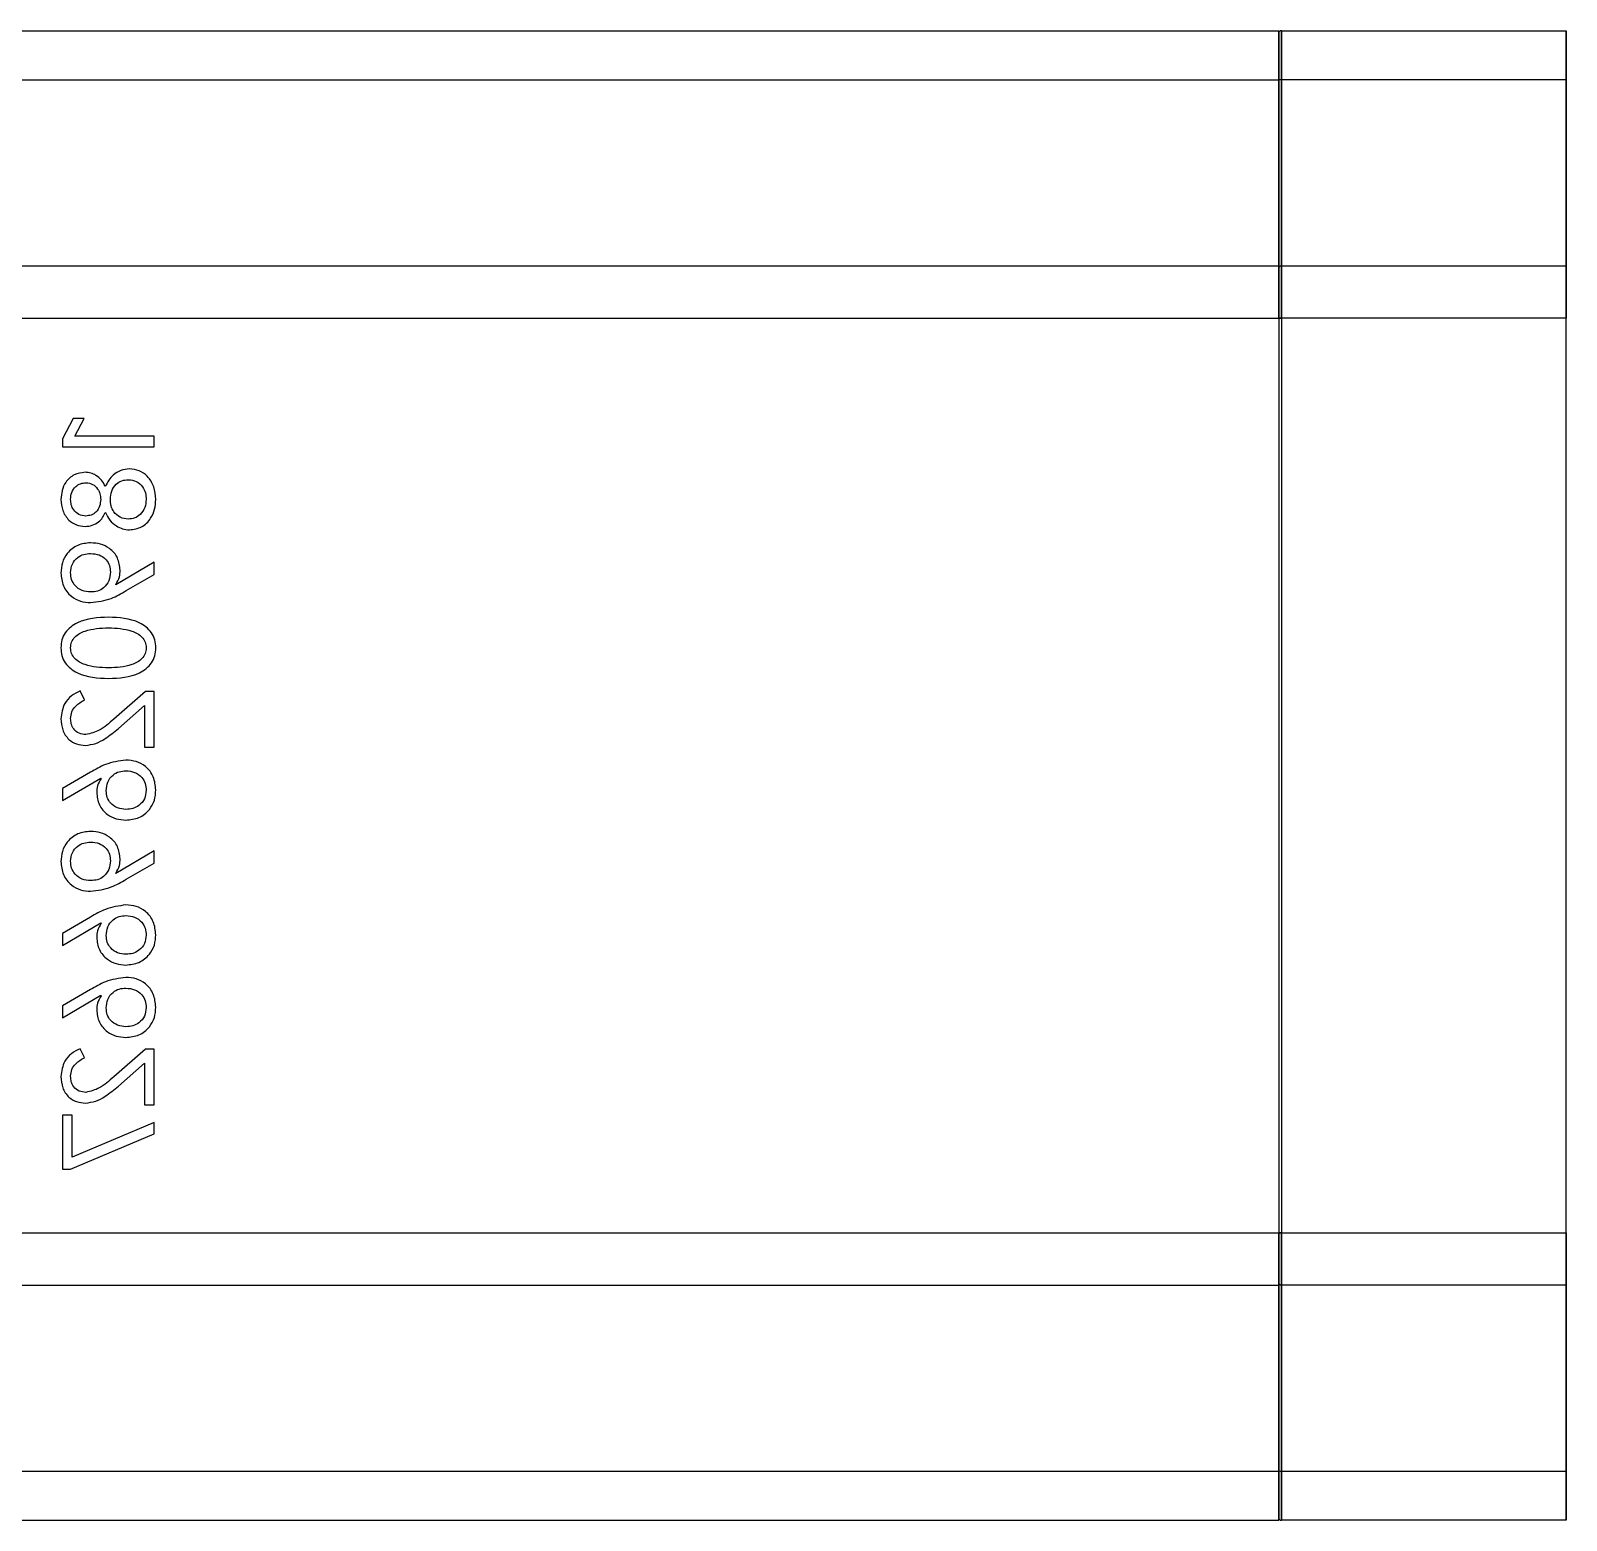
# Model space of a CAD drawing. Header units: millimetres. Extents: x 15 to 836, y 5 to 831.
# Drawn here: x 779.27 to 791.01, y 245.31 to 256.71 of the extents above; entities that cross this region are included whole.
import ezdxf

# ---------------------------------------------------------------- set-up
doc = ezdxf.new("R2010")
doc.units = ezdxf.units.MM

msp = doc.modelspace()

# ---------------------------------------------------------------- linework, layer by layer
at = {"color": 7, "linetype": 'Continuous', "lineweight": 25}
for p, q in [((769.414, 256.707), (788.814, 256.707)), ((788.814, 256.707), (788.814, 256.331)), ((788.814, 256.331), (788.814, 256.707)), ((788.834, 256.707), (788.834, 256.331)), ((788.834, 256.707), (791.014, 256.707)), ((788.834, 256.331), (788.834, 256.707)), ((791.014, 256.707), (791.014, 256.331)), ((791.014, 256.331), (791.014, 256.707)), ((788.814, 256.33), (788.814, 256.687)), ((788.814, 256.687), (788.814, 256.33)), ((769.414, 256.331), (788.814, 256.331)), ((791.014, 256.331), (788.834, 256.331)), ((769.414, 254.907), (788.814, 254.907)), ((788.814, 254.907), (788.814, 254.507)), ((788.814, 254.507), (788.814, 254.907)), ((788.814, 254.507), (788.814, 254.887)), ((788.814, 254.887), (788.814, 254.507)), ((788.834, 254.907), (788.834, 254.507)), ((788.834, 254.907), (791.014, 254.907)), ((788.834, 254.507), (788.834, 254.907)), ((791.014, 254.907), (791.014, 254.507)), ((791.014, 254.507), (791.014, 254.907)), ((769.414, 254.507), (788.814, 254.507)), ((788.814, 254.507), (788.814, 247.507)), ((788.834, 254.507), (788.814, 254.507)), ((788.814, 254.507), (788.834, 254.507)), ((788.834, 254.507), (788.834, 247.507)), ((791.014, 254.507), (788.834, 254.507)), ((791.014, 247.507), (791.014, 254.507)), ((779.591, 253.74), (779.51, 253.583)), ((779.675, 253.74), (779.591, 253.74)), ((779.603, 253.603), (779.675, 253.74)), ((779.51, 253.583), (779.51, 253.523)), ((780.21, 253.603), (779.603, 253.603)), ((780.21, 253.523), (780.21, 253.603)), ((779.51, 253.523), (780.21, 253.523)), ((779.837, 253.221), (779.834, 253.221)), ((779.834, 253.02), (779.837, 253.02)), ((780.21, 252.639), (779.918, 252.466)), ((780.21, 252.546), (780.21, 252.639)), ((779.995, 252.422), (780.21, 252.546)), ((779.918, 252.466), (779.916, 252.469)), ((779.678, 251.586), (779.644, 251.654)), ((780.144, 251.649), (779.901, 251.439)), ((779.936, 251.367), (780.136, 251.543)), ((780.136, 251.543), (780.136, 251.224)), ((780.21, 251.649), (780.144, 251.649)), ((780.21, 251.224), (780.21, 251.649)), ((780.136, 251.224), (780.21, 251.224)), ((779.724, 251.032), (779.51, 250.908)), ((779.51, 250.815), (779.801, 250.988)), ((779.801, 250.988), (779.804, 250.985)), ((779.51, 250.908), (779.51, 250.815)), ((780.21, 250.43), (779.918, 250.257)), ((780.21, 250.337), (780.21, 250.43)), ((779.918, 250.257), (779.916, 250.26)), ((779.995, 250.213), (780.21, 250.337)), ((779.724, 249.924), (779.51, 249.799)), ((779.51, 249.706), (779.801, 249.88)), ((779.51, 249.799), (779.51, 249.706)), ((779.801, 249.88), (779.804, 249.877)), ((779.724, 249.369), (779.51, 249.245)), ((779.51, 249.152), (779.801, 249.325)), ((779.801, 249.325), (779.804, 249.322)), ((779.51, 249.245), (779.51, 249.152)), ((779.678, 248.848), (779.644, 248.916)), ((780.144, 248.912), (779.901, 248.702)), ((780.21, 248.912), (780.144, 248.912)), ((780.21, 248.486), (780.21, 248.912)), ((779.936, 248.63), (780.136, 248.805)), ((780.136, 248.805), (780.136, 248.486)), ((780.136, 248.486), (780.21, 248.486)), ((779.51, 248.409), (779.51, 247.995)), ((779.584, 248.409), (779.51, 248.409)), ((779.584, 248.087), (779.584, 248.409)), ((779.569, 247.995), (780.21, 248.264)), ((780.21, 248.351), (779.584, 248.087)), ((780.21, 248.264), (780.21, 248.351)), ((779.51, 247.995), (779.569, 247.995)), ((769.414, 247.507), (788.814, 247.507)), ((788.814, 247.128), (788.814, 247.507)), ((788.814, 247.507), (788.814, 247.108)), ((788.834, 247.507), (788.814, 247.507)), ((788.814, 247.507), (788.814, 247.128)), ((788.814, 247.108), (788.814, 247.507)), ((788.814, 247.507), (788.834, 247.507)), ((788.834, 247.507), (788.834, 247.108)), ((788.834, 247.507), (791.014, 247.507)), ((788.834, 247.108), (788.834, 247.507)), ((791.014, 247.507), (791.014, 247.108)), ((791.014, 247.108), (791.014, 247.507)), ((769.414, 247.108), (788.814, 247.108)), ((791.014, 247.108), (788.834, 247.108)), ((769.414, 245.683), (788.814, 245.683)), ((788.814, 245.327), (788.814, 245.684)), ((788.814, 245.684), (788.814, 245.327)), ((788.814, 245.683), (788.814, 245.307)), ((788.814, 245.307), (788.814, 245.683)), ((788.834, 245.683), (788.834, 245.307)), ((788.834, 245.683), (791.014, 245.683)), ((788.834, 245.307), (788.834, 245.683)), ((791.014, 245.683), (791.014, 245.307)), ((791.014, 245.307), (791.014, 245.683)), ((769.414, 245.307), (788.814, 245.307)), ((791.014, 245.307), (788.834, 245.307))]:
    msp.add_line(p, q, dxfattribs=at)
for centre, radius, start, end in [((788.834, 256.687), 0.02, 90, 180), ((788.834, 256.687), 0.02, 90, 180), ((788.829, 256.247), 0.0844, 86.6168, 100.247), ((788.834, 254.887), 0.02, 89.9484, 179.9483), ((788.834, 247.128), 0.02, 180.0517, 270.0516), ((788.829, 245.768), 0.0844, 259.753, 273.3832), ((788.834, 245.327), 0.02, 180, 270), ((788.834, 245.327), 0.02, 180, 270)]:
    msp.add_arc(centre, radius, start, end, dxfattribs=at)
for points, knots in [([(788.814, 256.331), (788.814, 256.177), (788.814, 255.888), (788.814, 255.5), (788.814, 255.184), (788.814, 254.965), (788.814, 254.927), (788.814, 254.907)], [0, 0, 0, 0, 0.206448, 0.386188, 0.553929, 0.760051, 1, 1, 1, 1]), ([(788.814, 254.907), (788.814, 254.923), (788.814, 254.954), (788.814, 255.12), (788.814, 255.399), (788.814, 255.818), (788.814, 256.152), (788.814, 256.331)], [0, 0, 0, 0, 0.206448, 0.386188, 0.553929, 0.760051, 1, 1, 1, 1]), ([(788.814, 254.887), (788.814, 254.901), (788.814, 254.931), (788.814, 255.09), (788.814, 255.391), (788.814, 255.83), (788.814, 256.163), (788.814, 256.33)], [0, 0, 0, 0, 0.186811, 0.373574, 0.559819, 0.779129, 1, 1, 1, 1]), ([(788.814, 256.33), (788.814, 256.189), (788.814, 255.906), (788.814, 255.505), (788.814, 255.159), (788.814, 254.942), (788.814, 254.905), (788.814, 254.887)], [0, 0, 0, 0, 0.186811, 0.373574, 0.559819, 0.779129, 1, 1, 1, 1]), ([(788.834, 256.331), (788.834, 256.129), (788.834, 255.838), (788.834, 255.499), (788.834, 255.296), (788.834, 255.135), (788.834, 254.966), (788.834, 254.931), (788.834, 254.907)], [0, 0, 0, 0, 0.269157, 0.387251, 0.5, 0.612749, 0.730843, 1, 1, 1, 1]), ([(788.834, 254.907), (788.834, 254.931), (788.834, 254.966), (788.834, 255.135), (788.834, 255.296), (788.834, 255.499), (788.834, 255.838), (788.834, 256.129), (788.834, 256.331)], [0, 0, 0, 0, 0.269157, 0.387251, 0.5, 0.612749, 0.730843, 1, 1, 1, 1]), ([(791.014, 254.907), (791.014, 254.923), (791.014, 254.954), (791.014, 255.12), (791.014, 255.399), (791.014, 255.818), (791.014, 256.152), (791.014, 256.331)], [0, 0, 0, 0, 0.206448, 0.386188, 0.553929, 0.760051, 1, 1, 1, 1]), ([(791.014, 256.331), (791.014, 256.177), (791.014, 255.888), (791.014, 255.5), (791.014, 255.184), (791.014, 254.965), (791.014, 254.927), (791.014, 254.907)], [0, 0, 0, 0, 0.206448, 0.386188, 0.553929, 0.760051, 1, 1, 1, 1]), ([(779.682, 253.328), (779.653, 253.324), (779.595, 253.316), (779.533, 253.258), (779.502, 253.189), (779.499, 253.143), (779.497, 253.12)], [0, 0, 0, 0, 0.279312, 0.558461, 0.779115, 1, 1, 1, 1]), ([(779.682, 253.328), (779.653, 253.324), (779.595, 253.316), (779.533, 253.258), (779.502, 253.189), (779.499, 253.143), (779.497, 253.12)], [0, 0, 0, 0, 0.2793122, 0.5584606, 0.7791146, 1, 1, 1, 1]), ([(779.834, 253.221), (779.826, 253.238), (779.81, 253.271), (779.769, 253.304), (779.726, 253.324), (779.697, 253.327), (779.682, 253.328)], [0, 0, 0, 0, 0.279401, 0.559492, 0.779767, 1, 1, 1, 1]), ([(779.834, 253.221), (779.826, 253.238), (779.81, 253.271), (779.769, 253.304), (779.726, 253.324), (779.697, 253.327), (779.682, 253.328)], [0, 0, 0, 0, 0.279401, 0.559492, 0.779767, 1, 1, 1, 1]), ([(780.021, 253.353), (779.999, 253.351), (779.954, 253.346), (779.883, 253.303), (779.854, 253.252), (779.837, 253.221)], [0, 0, 0, 0, 0.2807311, 0.5617708, 1, 1, 1, 1]), ([(780.021, 253.353), (779.999, 253.351), (779.954, 253.346), (779.883, 253.303), (779.854, 253.252), (779.837, 253.221)], [0, 0, 0, 0, 0.280731, 0.561771, 1, 1, 1, 1]), ([(780.223, 253.12), (780.22, 253.153), (780.215, 253.217), (780.166, 253.296), (780.097, 253.345), (780.046, 253.351), (780.021, 253.353)], [0, 0, 0, 0, 0.280424, 0.560023, 0.780084, 1, 1, 1, 1]), ([(780.223, 253.12), (780.22, 253.153), (780.215, 253.217), (780.166, 253.296), (780.097, 253.345), (780.046, 253.351), (780.021, 253.353)], [0, 0, 0, 0, 0.280424, 0.560023, 0.780084, 1, 1, 1, 1]), ([(779.571, 253.12), (779.572, 253.139), (779.575, 253.175), (779.605, 253.218), (779.645, 253.244), (779.673, 253.246), (779.688, 253.248)], [0, 0, 0, 0, 0.280255, 0.55983, 0.779738, 1, 1, 1, 1]), ([(779.571, 253.12), (779.572, 253.139), (779.575, 253.175), (779.605, 253.218), (779.645, 253.244), (779.673, 253.246), (779.688, 253.248)], [0, 0, 0, 0, 0.280255, 0.55983, 0.779738, 1, 1, 1, 1]), ([(779.688, 253.248), (779.706, 253.245), (779.741, 253.241), (779.778, 253.204), (779.798, 253.163), (779.8, 253.135), (779.801, 253.12)], [0, 0, 0, 0, 0.279083, 0.55847, 0.779114, 1, 1, 1, 1]), ([(779.688, 253.248), (779.706, 253.245), (779.741, 253.241), (779.778, 253.204), (779.798, 253.163), (779.8, 253.135), (779.801, 253.12)], [0, 0, 0, 0, 0.279083, 0.55847, 0.779114, 1, 1, 1, 1]), ([(779.875, 253.12), (779.877, 253.142), (779.88, 253.185), (779.914, 253.236), (779.961, 253.267), (779.995, 253.27), (780.012, 253.271)], [0, 0, 0, 0, 0.280189, 0.559795, 0.779717, 1, 1, 1, 1]), ([(779.875, 253.12), (779.877, 253.142), (779.88, 253.185), (779.914, 253.236), (779.961, 253.267), (779.995, 253.27), (780.012, 253.271)], [0, 0, 0, 0, 0.280189, 0.559795, 0.779717, 1, 1, 1, 1]), ([(780.012, 253.271), (780.033, 253.269), (780.076, 253.264), (780.122, 253.221), (780.146, 253.171), (780.148, 253.137), (780.149, 253.12)], [0, 0, 0, 0, 0.279408, 0.55868, 0.779167, 1, 1, 1, 1]), ([(780.012, 253.271), (780.033, 253.269), (780.076, 253.264), (780.122, 253.221), (780.146, 253.171), (780.148, 253.137), (780.149, 253.12)], [0, 0, 0, 0, 0.279408, 0.55868, 0.779167, 1, 1, 1, 1]), ([(779.497, 253.12), (779.5, 253.091), (779.505, 253.033), (779.55, 252.963), (779.613, 252.92), (779.659, 252.915), (779.682, 252.913)], [0, 0, 0, 0, 0.280281, 0.559759, 0.779833, 1, 1, 1, 1]), ([(779.497, 253.12), (779.5, 253.091), (779.505, 253.033), (779.55, 252.963), (779.613, 252.92), (779.659, 252.915), (779.682, 252.913)], [0, 0, 0, 0, 0.280281, 0.559759, 0.779833, 1, 1, 1, 1]), ([(779.688, 252.993), (779.669, 252.995), (779.633, 252.999), (779.594, 253.036), (779.573, 253.078), (779.572, 253.106), (779.571, 253.12)], [0, 0, 0, 0, 0.2794568, 0.5588351, 0.77917, 1, 1, 1, 1]), ([(779.688, 252.993), (779.669, 252.995), (779.633, 252.999), (779.594, 253.036), (779.573, 253.078), (779.572, 253.106), (779.571, 253.12)], [0, 0, 0, 0, 0.2794568, 0.5588351, 0.77917, 1, 1, 1, 1]), ([(779.801, 253.12), (779.799, 253.103), (779.797, 253.067), (779.769, 253.024), (779.73, 252.997), (779.702, 252.995), (779.688, 252.993)], [0, 0, 0, 0, 0.2803552, 0.5598811, 0.7797887, 1, 1, 1, 1]), ([(779.801, 253.12), (779.799, 253.103), (779.797, 253.067), (779.769, 253.024), (779.73, 252.997), (779.702, 252.995), (779.688, 252.993)], [0, 0, 0, 0, 0.280355, 0.559881, 0.779789, 1, 1, 1, 1]), ([(780.012, 252.969), (779.99, 252.972), (779.947, 252.977), (779.902, 253.02), (779.878, 253.07), (779.876, 253.104), (779.875, 253.12)], [0, 0, 0, 0, 0.2793436, 0.558663, 0.7791354, 1, 1, 1, 1]), ([(780.012, 252.969), (779.99, 252.972), (779.947, 252.977), (779.902, 253.02), (779.878, 253.07), (779.876, 253.104), (779.875, 253.12)], [0, 0, 0, 0, 0.279344, 0.558663, 0.779135, 1, 1, 1, 1]), ([(780.149, 253.12), (780.147, 253.099), (780.144, 253.056), (780.109, 253.005), (780.063, 252.974), (780.029, 252.971), (780.012, 252.969)], [0, 0, 0, 0, 0.280234, 0.559748, 0.779685, 1, 1, 1, 1]), ([(780.149, 253.12), (780.147, 253.099), (780.144, 253.056), (780.109, 253.005), (780.063, 252.974), (780.029, 252.971), (780.012, 252.969)], [0, 0, 0, 0, 0.280234, 0.559748, 0.779685, 1, 1, 1, 1]), ([(780.021, 252.887), (780.053, 252.892), (780.118, 252.901), (780.184, 252.968), (780.218, 253.044), (780.221, 253.095), (780.223, 253.12)], [0, 0, 0, 0, 0.2789892, 0.5582483, 0.7789975, 1, 1, 1, 1]), ([(780.021, 252.887), (780.053, 252.892), (780.118, 252.901), (780.184, 252.968), (780.218, 253.044), (780.221, 253.095), (780.223, 253.12)], [0, 0, 0, 0, 0.278989, 0.558248, 0.778997, 1, 1, 1, 1]), ([(779.682, 252.913), (779.701, 252.915), (779.738, 252.919), (779.783, 252.946), (779.818, 252.979), (779.829, 253.006), (779.834, 253.02)], [0, 0, 0, 0, 0.279841, 0.559819, 0.780067, 1, 1, 1, 1]), ([(779.682, 252.913), (779.701, 252.915), (779.738, 252.919), (779.783, 252.946), (779.818, 252.979), (779.829, 253.006), (779.834, 253.02)], [0, 0, 0, 0, 0.279841, 0.559819, 0.780067, 1, 1, 1, 1]), ([(779.837, 253.02), (779.847, 253), (779.866, 252.959), (779.916, 252.918), (779.968, 252.892), (780.003, 252.889), (780.021, 252.887)], [0, 0, 0, 0, 0.279724, 0.559768, 0.779925, 1, 1, 1, 1]), ([(779.837, 253.02), (779.847, 253), (779.866, 252.959), (779.916, 252.918), (779.968, 252.892), (780.003, 252.889), (780.021, 252.887)], [0, 0, 0, 0, 0.279724, 0.559768, 0.779925, 1, 1, 1, 1]), ([(779.724, 252.788), (779.69, 252.785), (779.622, 252.778), (779.545, 252.716), (779.503, 252.637), (779.499, 252.584), (779.497, 252.557)], [0, 0, 0, 0, 0.279782, 0.559035, 0.77939, 1, 1, 1, 1]), ([(779.724, 252.788), (779.69, 252.785), (779.622, 252.778), (779.545, 252.716), (779.503, 252.637), (779.499, 252.584), (779.497, 252.557)], [0, 0, 0, 0, 0.279782, 0.559035, 0.77939, 1, 1, 1, 1]), ([(779.949, 252.578), (779.946, 252.611), (779.938, 252.675), (779.876, 252.746), (779.801, 252.783), (779.75, 252.786), (779.724, 252.788)], [0, 0, 0, 0, 0.279466, 0.558657, 0.779157, 1, 1, 1, 1]), ([(779.949, 252.578), (779.946, 252.611), (779.938, 252.675), (779.876, 252.746), (779.801, 252.783), (779.75, 252.786), (779.724, 252.788)], [0, 0, 0, 0, 0.279466, 0.558657, 0.779157, 1, 1, 1, 1]), ([(779.571, 252.56), (779.573, 252.582), (779.578, 252.627), (779.62, 252.676), (779.672, 252.703), (779.707, 252.705), (779.724, 252.706)], [0, 0, 0, 0, 0.2796258, 0.5589249, 0.7792852, 1, 1, 1, 1]), ([(779.571, 252.56), (779.573, 252.582), (779.578, 252.627), (779.62, 252.676), (779.672, 252.703), (779.707, 252.705), (779.724, 252.706)], [0, 0, 0, 0, 0.279626, 0.558925, 0.779285, 1, 1, 1, 1]), ([(779.724, 252.706), (779.746, 252.704), (779.79, 252.701), (779.842, 252.664), (779.871, 252.615), (779.874, 252.581), (779.876, 252.564)], [0, 0, 0, 0, 0.280189, 0.559456, 0.779576, 1, 1, 1, 1]), ([(779.724, 252.706), (779.746, 252.704), (779.79, 252.701), (779.842, 252.664), (779.871, 252.615), (779.874, 252.581), (779.876, 252.564)], [0, 0, 0, 0, 0.280189, 0.559456, 0.779576, 1, 1, 1, 1]), ([(779.497, 252.557), (779.5, 252.523), (779.507, 252.456), (779.567, 252.378), (779.645, 252.336), (779.698, 252.332), (779.724, 252.33)], [0, 0, 0, 0, 0.279841, 0.55914, 0.779464, 1, 1, 1, 1]), ([(779.497, 252.557), (779.5, 252.523), (779.507, 252.456), (779.567, 252.378), (779.645, 252.336), (779.698, 252.332), (779.724, 252.33)], [0, 0, 0, 0, 0.279841, 0.55914, 0.779464, 1, 1, 1, 1]), ([(779.724, 252.412), (779.702, 252.414), (779.657, 252.417), (779.605, 252.456), (779.575, 252.507), (779.572, 252.542), (779.571, 252.56)], [0, 0, 0, 0, 0.280141, 0.559352, 0.779446, 1, 1, 1, 1]), ([(779.724, 252.412), (779.702, 252.414), (779.657, 252.417), (779.605, 252.456), (779.575, 252.507), (779.572, 252.542), (779.571, 252.56)], [0, 0, 0, 0, 0.280141, 0.559352, 0.779446, 1, 1, 1, 1]), ([(779.876, 252.564), (779.873, 252.541), (779.869, 252.496), (779.829, 252.444), (779.778, 252.415), (779.742, 252.413), (779.724, 252.412)], [0, 0, 0, 0, 0.279953, 0.559238, 0.779357, 1, 1, 1, 1]), ([(779.876, 252.564), (779.873, 252.541), (779.869, 252.496), (779.829, 252.444), (779.778, 252.415), (779.742, 252.413), (779.724, 252.412)], [0, 0, 0, 0, 0.279953, 0.559238, 0.779357, 1, 1, 1, 1]), ([(779.916, 252.469), (779.927, 252.488), (779.947, 252.522), (779.949, 252.561), (779.949, 252.578)], [0, 0, 0, 0, 0.558261, 1, 1, 1, 1]), ([(779.916, 252.469), (779.927, 252.488), (779.947, 252.522), (779.949, 252.561), (779.949, 252.578)], [0, 0, 0, 0, 0.558261, 1, 1, 1, 1]), ([(779.724, 252.33), (779.778, 252.337), (779.875, 252.35), (779.958, 252.4), (779.995, 252.422)], [0, 0, 0, 0, 0.558361, 1, 1, 1, 1]), ([(779.724, 252.33), (779.778, 252.337), (779.875, 252.35), (779.958, 252.4), (779.995, 252.422)], [0, 0, 0, 0, 0.558361, 1, 1, 1, 1]), ([(779.86, 252.219), (779.778, 252.215), (779.654, 252.209), (779.536, 252.119), (779.501, 252.045), (779.498, 252.005), (779.497, 251.984)], [0, 0, 0, 0, 0.49969, 0.748948, 0.874393, 1, 1, 1, 1]), ([(779.86, 252.219), (779.778, 252.215), (779.654, 252.209), (779.536, 252.119), (779.501, 252.045), (779.498, 252.005), (779.497, 251.984)], [0, 0, 0, 0, 0.49969, 0.748948, 0.874393, 1, 1, 1, 1]), ([(779.571, 251.984), (779.572, 252), (779.575, 252.03), (779.611, 252.081), (779.708, 252.131), (779.799, 252.135), (779.86, 252.137)], [0, 0, 0, 0, 0.125062, 0.250065, 0.499457, 1, 1, 1, 1]), ([(779.571, 251.984), (779.572, 252), (779.575, 252.03), (779.611, 252.081), (779.708, 252.131), (779.799, 252.135), (779.86, 252.137)], [0, 0, 0, 0, 0.125062, 0.2500646, 0.4994574, 1, 1, 1, 1]), ([(780.223, 251.984), (780.221, 252.005), (780.219, 252.045), (780.183, 252.12), (780.065, 252.209), (779.942, 252.215), (779.86, 252.219)], [0, 0, 0, 0, 0.125615, 0.251063, 0.500273, 1, 1, 1, 1]), ([(780.223, 251.984), (780.221, 252.005), (780.219, 252.045), (780.183, 252.12), (780.065, 252.209), (779.942, 252.215), (779.86, 252.219)], [0, 0, 0, 0, 0.1256146, 0.2510634, 0.5002733, 1, 1, 1, 1]), ([(779.86, 252.137), (779.921, 252.135), (780.012, 252.131), (780.109, 252.081), (780.145, 252.03), (780.148, 252), (780.149, 251.984)], [0, 0, 0, 0, 0.5005671, 0.7499294, 0.874933, 1, 1, 1, 1]), ([(779.86, 252.137), (779.921, 252.135), (780.012, 252.131), (780.109, 252.081), (780.145, 252.03), (780.148, 252), (780.149, 251.984)], [0, 0, 0, 0, 0.5005671, 0.7499294, 0.874933, 1, 1, 1, 1]), ([(779.497, 251.984), (779.498, 251.964), (779.501, 251.924), (779.536, 251.849), (779.654, 251.76), (779.778, 251.754), (779.86, 251.749)], [0, 0, 0, 0, 0.125616, 0.251087, 0.500259, 1, 1, 1, 1]), ([(779.497, 251.984), (779.498, 251.964), (779.501, 251.924), (779.536, 251.849), (779.654, 251.76), (779.778, 251.754), (779.86, 251.749)], [0, 0, 0, 0, 0.125616, 0.251087, 0.500259, 1, 1, 1, 1]), ([(779.86, 251.831), (779.799, 251.834), (779.708, 251.837), (779.611, 251.888), (779.575, 251.939), (779.572, 251.969), (779.571, 251.984)], [0, 0, 0, 0, 0.50055, 0.749955, 0.874949, 1, 1, 1, 1]), ([(779.86, 251.831), (779.799, 251.834), (779.708, 251.837), (779.611, 251.888), (779.575, 251.939), (779.572, 251.969), (779.571, 251.984)], [0, 0, 0, 0, 0.50055, 0.749955, 0.874949, 1, 1, 1, 1]), ([(780.149, 251.984), (780.148, 251.969), (780.145, 251.939), (780.109, 251.888), (780.012, 251.837), (779.921, 251.834), (779.86, 251.831)], [0, 0, 0, 0, 0.125056, 0.250051, 0.499427, 1, 1, 1, 1]), ([(779.86, 251.749), (779.942, 251.754), (780.065, 251.76), (780.184, 251.849), (780.219, 251.923), (780.222, 251.964), (780.223, 251.984)], [0, 0, 0, 0, 0.499778, 0.748902, 0.874376, 1, 1, 1, 1]), ([(779.86, 251.749), (779.942, 251.754), (780.065, 251.76), (780.184, 251.849), (780.219, 251.923), (780.222, 251.964), (780.223, 251.984)], [0, 0, 0, 0, 0.499778, 0.748902, 0.874376, 1, 1, 1, 1]), ([(780.149, 251.984), (780.148, 251.969), (780.145, 251.939), (780.109, 251.888), (780.012, 251.837), (779.921, 251.834), (779.86, 251.831)], [0, 0, 0, 0, 0.125056, 0.250051, 0.499427, 1, 1, 1, 1]), ([(779.644, 251.654), (779.621, 251.643), (779.574, 251.621), (779.511, 251.549), (779.502, 251.482), (779.497, 251.441)], [0, 0, 0, 0, 0.281146, 0.561785, 1, 1, 1, 1]), ([(779.644, 251.654), (779.621, 251.643), (779.574, 251.621), (779.511, 251.549), (779.502, 251.482), (779.497, 251.441)], [0, 0, 0, 0, 0.281146, 0.5617847, 1, 1, 1, 1]), ([(779.571, 251.443), (779.573, 251.461), (779.576, 251.496), (779.614, 251.55), (779.653, 251.572), (779.678, 251.586)], [0, 0, 0, 0, 0.279976, 0.560122, 1, 1, 1, 1]), ([(779.571, 251.443), (779.573, 251.461), (779.576, 251.496), (779.614, 251.55), (779.653, 251.572), (779.678, 251.586)], [0, 0, 0, 0, 0.279976, 0.560122, 1, 1, 1, 1]), ([(779.497, 251.441), (779.499, 251.412), (779.504, 251.354), (779.55, 251.284), (779.615, 251.243), (779.661, 251.24), (779.684, 251.238)], [0, 0, 0, 0, 0.280317, 0.559586, 0.779637, 1, 1, 1, 1]), ([(779.497, 251.441), (779.499, 251.412), (779.504, 251.354), (779.55, 251.284), (779.615, 251.243), (779.661, 251.24), (779.684, 251.238)], [0, 0, 0, 0, 0.280317, 0.559586, 0.779637, 1, 1, 1, 1]), ([(779.688, 251.32), (779.67, 251.321), (779.634, 251.325), (779.594, 251.359), (779.573, 251.401), (779.572, 251.429), (779.571, 251.443)], [0, 0, 0, 0, 0.279729, 0.558844, 0.779161, 1, 1, 1, 1]), ([(779.688, 251.32), (779.67, 251.321), (779.634, 251.325), (779.594, 251.359), (779.573, 251.401), (779.572, 251.429), (779.571, 251.443)], [0, 0, 0, 0, 0.279729, 0.558844, 0.779161, 1, 1, 1, 1]), ([(779.901, 251.439), (779.866, 251.407), (779.804, 251.35), (779.723, 251.329), (779.688, 251.32)], [0, 0, 0, 0, 0.562751, 1, 1, 1, 1]), ([(779.901, 251.439), (779.866, 251.407), (779.804, 251.35), (779.723, 251.329), (779.688, 251.32)], [0, 0, 0, 0, 0.562751, 1, 1, 1, 1]), ([(779.684, 251.238), (779.711, 251.241), (779.765, 251.248), (779.85, 251.296), (779.904, 251.34), (779.936, 251.367)], [0, 0, 0, 0, 0.279299, 0.559421, 1, 1, 1, 1]), ([(779.684, 251.238), (779.711, 251.241), (779.765, 251.248), (779.85, 251.296), (779.904, 251.34), (779.936, 251.367)], [0, 0, 0, 0, 0.279299, 0.559421, 1, 1, 1, 1]), ([(779.994, 251.125), (779.941, 251.118), (779.845, 251.104), (779.761, 251.054), (779.724, 251.032)], [0, 0, 0, 0, 0.55829, 1, 1, 1, 1]), ([(779.994, 251.125), (779.941, 251.118), (779.845, 251.104), (779.761, 251.054), (779.724, 251.032)], [0, 0, 0, 0, 0.55829, 1, 1, 1, 1]), ([(780.223, 250.897), (780.219, 250.931), (780.213, 250.999), (780.152, 251.077), (780.074, 251.119), (780.021, 251.123), (779.994, 251.125)], [0, 0, 0, 0, 0.2799403, 0.559098, 0.7793694, 1, 1, 1, 1]), ([(780.223, 250.897), (780.219, 250.931), (780.213, 250.999), (780.152, 251.077), (780.074, 251.119), (780.021, 251.123), (779.994, 251.125)], [0, 0, 0, 0, 0.27994, 0.559098, 0.779369, 1, 1, 1, 1]), ([(779.804, 250.985), (779.793, 250.967), (779.773, 250.933), (779.771, 250.894), (779.771, 250.877)], [0, 0, 0, 0, 0.558244, 1, 1, 1, 1]), ([(779.804, 250.985), (779.793, 250.967), (779.773, 250.933), (779.771, 250.894), (779.771, 250.877)], [0, 0, 0, 0, 0.558244, 1, 1, 1, 1]), ([(779.843, 250.891), (779.845, 250.913), (779.85, 250.959), (779.889, 251.011), (779.941, 251.04), (779.977, 251.042), (779.994, 251.044)], [0, 0, 0, 0, 0.280012, 0.559263, 0.779397, 1, 1, 1, 1]), ([(779.843, 250.891), (779.845, 250.913), (779.85, 250.959), (779.889, 251.011), (779.941, 251.04), (779.977, 251.042), (779.994, 251.044)], [0, 0, 0, 0, 0.280012, 0.559263, 0.779397, 1, 1, 1, 1]), ([(779.994, 251.044), (780.017, 251.041), (780.062, 251.037), (780.115, 250.998), (780.145, 250.948), (780.148, 250.912), (780.149, 250.894)], [0, 0, 0, 0, 0.280107, 0.559371, 0.779475, 1, 1, 1, 1]), ([(779.994, 251.044), (780.017, 251.041), (780.062, 251.037), (780.115, 250.998), (780.145, 250.948), (780.148, 250.912), (780.149, 250.894)], [0, 0, 0, 0, 0.280107, 0.559371, 0.779475, 1, 1, 1, 1]), ([(779.771, 250.877), (779.774, 250.845), (779.782, 250.78), (779.844, 250.709), (779.918, 250.672), (779.969, 250.668), (779.994, 250.666)], [0, 0, 0, 0, 0.27945, 0.558667, 0.7792, 1, 1, 1, 1]), ([(779.771, 250.877), (779.774, 250.845), (779.782, 250.78), (779.844, 250.709), (779.918, 250.672), (779.969, 250.668), (779.994, 250.666)], [0, 0, 0, 0, 0.27945, 0.558667, 0.7792, 1, 1, 1, 1]), ([(779.994, 250.748), (779.973, 250.75), (779.929, 250.754), (779.878, 250.79), (779.847, 250.839), (779.845, 250.873), (779.843, 250.891)], [0, 0, 0, 0, 0.2801357, 0.559519, 0.7795475, 1, 1, 1, 1]), ([(779.994, 250.748), (779.973, 250.75), (779.929, 250.754), (779.878, 250.79), (779.847, 250.839), (779.845, 250.873), (779.843, 250.891)], [0, 0, 0, 0, 0.280136, 0.559519, 0.779547, 1, 1, 1, 1]), ([(779.994, 250.666), (780.029, 250.669), (780.097, 250.676), (780.174, 250.738), (780.217, 250.817), (780.221, 250.87), (780.223, 250.897)], [0, 0, 0, 0, 0.279859, 0.559035, 0.779334, 1, 1, 1, 1]), ([(779.994, 250.666), (780.029, 250.669), (780.097, 250.676), (780.174, 250.738), (780.217, 250.817), (780.221, 250.87), (780.223, 250.897)], [0, 0, 0, 0, 0.279859, 0.559035, 0.779334, 1, 1, 1, 1]), ([(780.149, 250.894), (780.147, 250.872), (780.142, 250.827), (780.099, 250.778), (780.047, 250.751), (780.012, 250.749), (779.994, 250.748)], [0, 0, 0, 0, 0.279622, 0.558958, 0.779255, 1, 1, 1, 1]), ([(780.149, 250.894), (780.147, 250.872), (780.142, 250.827), (780.099, 250.778), (780.047, 250.751), (780.012, 250.749), (779.994, 250.748)], [0, 0, 0, 0, 0.279622, 0.558958, 0.779255, 1, 1, 1, 1]), ([(779.724, 250.579), (779.69, 250.576), (779.622, 250.569), (779.545, 250.507), (779.503, 250.428), (779.499, 250.375), (779.497, 250.348)], [0, 0, 0, 0, 0.279782, 0.559035, 0.77939, 1, 1, 1, 1]), ([(779.724, 250.579), (779.69, 250.576), (779.622, 250.569), (779.545, 250.507), (779.503, 250.428), (779.499, 250.375), (779.497, 250.348)], [0, 0, 0, 0, 0.279782, 0.559035, 0.77939, 1, 1, 1, 1]), ([(779.571, 250.351), (779.573, 250.373), (779.578, 250.418), (779.62, 250.467), (779.672, 250.494), (779.707, 250.496), (779.724, 250.497)], [0, 0, 0, 0, 0.279626, 0.558925, 0.779285, 1, 1, 1, 1]), ([(779.571, 250.351), (779.573, 250.373), (779.578, 250.418), (779.62, 250.467), (779.672, 250.494), (779.707, 250.496), (779.724, 250.497)], [0, 0, 0, 0, 0.279626, 0.558925, 0.779285, 1, 1, 1, 1]), ([(779.949, 250.369), (779.946, 250.402), (779.938, 250.466), (779.876, 250.537), (779.801, 250.574), (779.75, 250.578), (779.724, 250.579)], [0, 0, 0, 0, 0.2794661, 0.5586571, 0.7791568, 1, 1, 1, 1]), ([(779.949, 250.369), (779.946, 250.402), (779.938, 250.466), (779.876, 250.537), (779.801, 250.574), (779.75, 250.578), (779.724, 250.579)], [0, 0, 0, 0, 0.279466, 0.558657, 0.779157, 1, 1, 1, 1]), ([(779.724, 250.497), (779.746, 250.496), (779.79, 250.492), (779.842, 250.455), (779.871, 250.406), (779.874, 250.372), (779.876, 250.355)], [0, 0, 0, 0, 0.280189, 0.559456, 0.779576, 1, 1, 1, 1]), ([(779.724, 250.497), (779.746, 250.496), (779.79, 250.492), (779.842, 250.455), (779.871, 250.406), (779.874, 250.372), (779.876, 250.355)], [0, 0, 0, 0, 0.2801894, 0.5594556, 0.7795762, 1, 1, 1, 1]), ([(779.916, 250.26), (779.927, 250.279), (779.947, 250.313), (779.949, 250.352), (779.949, 250.369)], [0, 0, 0, 0, 0.558261, 1, 1, 1, 1]), ([(779.916, 250.26), (779.927, 250.279), (779.947, 250.313), (779.949, 250.352), (779.949, 250.369)], [0, 0, 0, 0, 0.558261, 1, 1, 1, 1]), ([(779.497, 250.348), (779.5, 250.314), (779.507, 250.247), (779.567, 250.17), (779.645, 250.127), (779.698, 250.123), (779.724, 250.121)], [0, 0, 0, 0, 0.279841, 0.55914, 0.779464, 1, 1, 1, 1]), ([(779.497, 250.348), (779.5, 250.314), (779.507, 250.247), (779.567, 250.17), (779.645, 250.127), (779.698, 250.123), (779.724, 250.121)], [0, 0, 0, 0, 0.279841, 0.55914, 0.779464, 1, 1, 1, 1]), ([(779.724, 250.203), (779.702, 250.205), (779.657, 250.209), (779.605, 250.247), (779.575, 250.298), (779.572, 250.333), (779.571, 250.351)], [0, 0, 0, 0, 0.280141, 0.559352, 0.779446, 1, 1, 1, 1]), ([(779.724, 250.203), (779.702, 250.205), (779.657, 250.209), (779.605, 250.247), (779.575, 250.298), (779.572, 250.333), (779.571, 250.351)], [0, 0, 0, 0, 0.280141, 0.559352, 0.779446, 1, 1, 1, 1]), ([(779.876, 250.355), (779.873, 250.332), (779.869, 250.287), (779.829, 250.235), (779.778, 250.206), (779.742, 250.204), (779.724, 250.203)], [0, 0, 0, 0, 0.279953, 0.559238, 0.779357, 1, 1, 1, 1]), ([(779.876, 250.355), (779.873, 250.332), (779.869, 250.287), (779.829, 250.235), (779.778, 250.206), (779.742, 250.204), (779.724, 250.203)], [0, 0, 0, 0, 0.279953, 0.559238, 0.779357, 1, 1, 1, 1]), ([(779.724, 250.121), (779.778, 250.128), (779.875, 250.142), (779.958, 250.191), (779.995, 250.213)], [0, 0, 0, 0, 0.558361, 1, 1, 1, 1]), ([(779.724, 250.121), (779.778, 250.128), (779.875, 250.142), (779.958, 250.191), (779.995, 250.213)], [0, 0, 0, 0, 0.558361, 1, 1, 1, 1]), ([(779.994, 250.017), (779.941, 250.009), (779.845, 249.995), (779.761, 249.946), (779.724, 249.924)], [0, 0, 0, 0, 0.55829, 1, 1, 1, 1]), ([(779.994, 250.017), (779.941, 250.009), (779.845, 249.995), (779.761, 249.946), (779.724, 249.924)], [0, 0, 0, 0, 0.55829, 1, 1, 1, 1]), ([(780.223, 249.788), (780.219, 249.822), (780.213, 249.89), (780.152, 249.968), (780.074, 250.011), (780.021, 250.015), (779.994, 250.017)], [0, 0, 0, 0, 0.27994, 0.559098, 0.779369, 1, 1, 1, 1]), ([(780.223, 249.788), (780.219, 249.822), (780.213, 249.89), (780.152, 249.968), (780.074, 250.011), (780.021, 250.015), (779.994, 250.017)], [0, 0, 0, 0, 0.27994, 0.559098, 0.779369, 1, 1, 1, 1]), ([(779.843, 249.782), (779.845, 249.805), (779.85, 249.85), (779.889, 249.902), (779.941, 249.931), (779.977, 249.934), (779.994, 249.935)], [0, 0, 0, 0, 0.280012, 0.559263, 0.779397, 1, 1, 1, 1]), ([(779.843, 249.782), (779.845, 249.805), (779.85, 249.85), (779.889, 249.902), (779.941, 249.931), (779.977, 249.934), (779.994, 249.935)], [0, 0, 0, 0, 0.280012, 0.559263, 0.779397, 1, 1, 1, 1]), ([(779.994, 249.935), (780.017, 249.933), (780.062, 249.929), (780.115, 249.89), (780.145, 249.839), (780.148, 249.803), (780.149, 249.786)], [0, 0, 0, 0, 0.280107, 0.559371, 0.779475, 1, 1, 1, 1]), ([(779.994, 249.935), (780.017, 249.933), (780.062, 249.929), (780.115, 249.89), (780.145, 249.839), (780.148, 249.803), (780.149, 249.786)], [0, 0, 0, 0, 0.280107, 0.559371, 0.779475, 1, 1, 1, 1]), ([(779.804, 249.877), (779.793, 249.858), (779.773, 249.824), (779.771, 249.785), (779.771, 249.768)], [0, 0, 0, 0, 0.558244, 1, 1, 1, 1]), ([(779.804, 249.877), (779.793, 249.858), (779.773, 249.824), (779.771, 249.785), (779.771, 249.768)], [0, 0, 0, 0, 0.558244, 1, 1, 1, 1]), ([(779.994, 249.639), (779.973, 249.641), (779.929, 249.645), (779.878, 249.682), (779.847, 249.73), (779.845, 249.765), (779.843, 249.782)], [0, 0, 0, 0, 0.2801357, 0.559519, 0.7795475, 1, 1, 1, 1]), ([(779.994, 249.639), (779.973, 249.641), (779.929, 249.645), (779.878, 249.682), (779.847, 249.73), (779.845, 249.765), (779.843, 249.782)], [0, 0, 0, 0, 0.280136, 0.559519, 0.779547, 1, 1, 1, 1]), ([(779.994, 249.557), (780.029, 249.561), (780.097, 249.568), (780.174, 249.63), (780.217, 249.708), (780.221, 249.762), (780.223, 249.788)], [0, 0, 0, 0, 0.279859, 0.559035, 0.779334, 1, 1, 1, 1]), ([(779.994, 249.557), (780.029, 249.561), (780.097, 249.568), (780.174, 249.63), (780.217, 249.708), (780.221, 249.762), (780.223, 249.788)], [0, 0, 0, 0, 0.279859, 0.559035, 0.779334, 1, 1, 1, 1]), ([(780.149, 249.786), (780.147, 249.763), (780.142, 249.718), (780.099, 249.669), (780.047, 249.643), (780.012, 249.64), (779.994, 249.639)], [0, 0, 0, 0, 0.279622, 0.558958, 0.779255, 1, 1, 1, 1]), ([(780.149, 249.786), (780.147, 249.763), (780.142, 249.718), (780.099, 249.669), (780.047, 249.643), (780.012, 249.64), (779.994, 249.639)], [0, 0, 0, 0, 0.279622, 0.558958, 0.779255, 1, 1, 1, 1]), ([(779.771, 249.768), (779.774, 249.736), (779.782, 249.671), (779.844, 249.601), (779.918, 249.563), (779.969, 249.559), (779.994, 249.557)], [0, 0, 0, 0, 0.27945, 0.558667, 0.7792, 1, 1, 1, 1]), ([(779.771, 249.768), (779.774, 249.736), (779.782, 249.671), (779.844, 249.601), (779.918, 249.563), (779.969, 249.559), (779.994, 249.557)], [0, 0, 0, 0, 0.27945, 0.558667, 0.7792, 1, 1, 1, 1]), ([(779.994, 249.462), (779.941, 249.455), (779.845, 249.441), (779.761, 249.391), (779.724, 249.369)], [0, 0, 0, 0, 0.55829, 1, 1, 1, 1]), ([(779.994, 249.462), (779.941, 249.455), (779.845, 249.441), (779.761, 249.391), (779.724, 249.369)], [0, 0, 0, 0, 0.5582904, 1, 1, 1, 1]), ([(780.223, 249.234), (780.219, 249.268), (780.213, 249.336), (780.152, 249.414), (780.074, 249.456), (780.021, 249.46), (779.994, 249.462)], [0, 0, 0, 0, 0.2799403, 0.559098, 0.7793694, 1, 1, 1, 1]), ([(780.223, 249.234), (780.219, 249.268), (780.213, 249.336), (780.152, 249.414), (780.074, 249.456), (780.021, 249.46), (779.994, 249.462)], [0, 0, 0, 0, 0.27994, 0.559098, 0.779369, 1, 1, 1, 1]), ([(779.804, 249.322), (779.793, 249.304), (779.773, 249.27), (779.771, 249.231), (779.771, 249.214)], [0, 0, 0, 0, 0.558244, 1, 1, 1, 1]), ([(779.804, 249.322), (779.793, 249.304), (779.773, 249.27), (779.771, 249.231), (779.771, 249.214)], [0, 0, 0, 0, 0.558244, 1, 1, 1, 1]), ([(779.843, 249.228), (779.845, 249.25), (779.85, 249.295), (779.889, 249.348), (779.941, 249.377), (779.977, 249.379), (779.994, 249.38)], [0, 0, 0, 0, 0.280012, 0.559263, 0.779397, 1, 1, 1, 1]), ([(779.843, 249.228), (779.845, 249.25), (779.85, 249.295), (779.889, 249.348), (779.941, 249.377), (779.977, 249.379), (779.994, 249.38)], [0, 0, 0, 0, 0.280012, 0.559263, 0.779397, 1, 1, 1, 1]), ([(779.994, 249.38), (780.017, 249.378), (780.062, 249.374), (780.115, 249.335), (780.145, 249.285), (780.148, 249.249), (780.149, 249.231)], [0, 0, 0, 0, 0.280107, 0.559371, 0.779475, 1, 1, 1, 1]), ([(779.994, 249.38), (780.017, 249.378), (780.062, 249.374), (780.115, 249.335), (780.145, 249.285), (780.148, 249.249), (780.149, 249.231)], [0, 0, 0, 0, 0.280107, 0.559371, 0.779475, 1, 1, 1, 1]), ([(779.771, 249.214), (779.774, 249.181), (779.782, 249.117), (779.844, 249.046), (779.918, 249.008), (779.969, 249.005), (779.994, 249.003)], [0, 0, 0, 0, 0.27945, 0.558667, 0.7792, 1, 1, 1, 1]), ([(779.771, 249.214), (779.774, 249.181), (779.782, 249.117), (779.844, 249.046), (779.918, 249.008), (779.969, 249.005), (779.994, 249.003)], [0, 0, 0, 0, 0.27945, 0.558667, 0.7792, 1, 1, 1, 1]), ([(779.994, 249.085), (779.973, 249.087), (779.929, 249.091), (779.878, 249.127), (779.847, 249.176), (779.845, 249.21), (779.843, 249.228)], [0, 0, 0, 0, 0.280136, 0.559519, 0.779547, 1, 1, 1, 1]), ([(779.994, 249.085), (779.973, 249.087), (779.929, 249.091), (779.878, 249.127), (779.847, 249.176), (779.845, 249.21), (779.843, 249.228)], [0, 0, 0, 0, 0.280136, 0.559519, 0.779547, 1, 1, 1, 1]), ([(779.994, 249.003), (780.029, 249.006), (780.097, 249.013), (780.174, 249.075), (780.217, 249.154), (780.221, 249.207), (780.223, 249.234)], [0, 0, 0, 0, 0.2798589, 0.5590354, 0.7793345, 1, 1, 1, 1]), ([(779.994, 249.003), (780.029, 249.006), (780.097, 249.013), (780.174, 249.075), (780.217, 249.154), (780.221, 249.207), (780.223, 249.234)], [0, 0, 0, 0, 0.279859, 0.559035, 0.779334, 1, 1, 1, 1]), ([(780.149, 249.231), (780.147, 249.209), (780.142, 249.164), (780.099, 249.115), (780.047, 249.088), (780.012, 249.086), (779.994, 249.085)], [0, 0, 0, 0, 0.2796217, 0.5589576, 0.7792546, 1, 1, 1, 1]), ([(780.149, 249.231), (780.147, 249.209), (780.142, 249.164), (780.099, 249.115), (780.047, 249.088), (780.012, 249.086), (779.994, 249.085)], [0, 0, 0, 0, 0.279622, 0.558958, 0.779255, 1, 1, 1, 1]), ([(779.644, 248.916), (779.621, 248.905), (779.574, 248.883), (779.511, 248.811), (779.502, 248.744), (779.497, 248.704)], [0, 0, 0, 0, 0.281146, 0.561785, 1, 1, 1, 1]), ([(779.644, 248.916), (779.621, 248.905), (779.574, 248.883), (779.511, 248.811), (779.502, 248.744), (779.497, 248.704)], [0, 0, 0, 0, 0.281146, 0.5617847, 1, 1, 1, 1]), ([(779.571, 248.705), (779.573, 248.723), (779.576, 248.758), (779.614, 248.812), (779.653, 248.835), (779.678, 248.848)], [0, 0, 0, 0, 0.279976, 0.560122, 1, 1, 1, 1]), ([(779.571, 248.705), (779.573, 248.723), (779.576, 248.758), (779.614, 248.812), (779.653, 248.835), (779.678, 248.848)], [0, 0, 0, 0, 0.279976, 0.560122, 1, 1, 1, 1]), ([(779.497, 248.704), (779.499, 248.674), (779.504, 248.616), (779.55, 248.546), (779.615, 248.506), (779.661, 248.502), (779.684, 248.5)], [0, 0, 0, 0, 0.280317, 0.559586, 0.779637, 1, 1, 1, 1]), ([(779.497, 248.704), (779.499, 248.674), (779.504, 248.616), (779.55, 248.546), (779.615, 248.506), (779.661, 248.502), (779.684, 248.5)], [0, 0, 0, 0, 0.280317, 0.559586, 0.779637, 1, 1, 1, 1]), ([(779.688, 248.582), (779.67, 248.584), (779.634, 248.587), (779.594, 248.621), (779.573, 248.663), (779.572, 248.691), (779.571, 248.705)], [0, 0, 0, 0, 0.279729, 0.558844, 0.779161, 1, 1, 1, 1]), ([(779.688, 248.582), (779.67, 248.584), (779.634, 248.587), (779.594, 248.621), (779.573, 248.663), (779.572, 248.691), (779.571, 248.705)], [0, 0, 0, 0, 0.279729, 0.558844, 0.779161, 1, 1, 1, 1]), ([(779.684, 248.5), (779.711, 248.504), (779.765, 248.51), (779.85, 248.559), (779.904, 248.603), (779.936, 248.63)], [0, 0, 0, 0, 0.279299, 0.559421, 1, 1, 1, 1]), ([(779.684, 248.5), (779.711, 248.504), (779.765, 248.51), (779.85, 248.559), (779.904, 248.603), (779.936, 248.63)], [0, 0, 0, 0, 0.279299, 0.559421, 1, 1, 1, 1]), ([(779.901, 248.702), (779.866, 248.67), (779.804, 248.612), (779.723, 248.591), (779.688, 248.582)], [0, 0, 0, 0, 0.562751, 1, 1, 1, 1]), ([(779.901, 248.702), (779.866, 248.67), (779.804, 248.612), (779.723, 248.591), (779.688, 248.582)], [0, 0, 0, 0, 0.562751, 1, 1, 1, 1]), ([(788.814, 245.684), (788.814, 245.826), (788.814, 246.108), (788.814, 246.51), (788.814, 246.856), (788.814, 247.072), (788.814, 247.109), (788.814, 247.128)], [0, 0, 0, 0, 0.186811, 0.373574, 0.559819, 0.779129, 1, 1, 1, 1]), ([(788.814, 247.128), (788.814, 247.113), (788.814, 247.084), (788.814, 246.924), (788.814, 246.623), (788.814, 246.185), (788.814, 245.852), (788.814, 245.684)], [0, 0, 0, 0, 0.186811, 0.373574, 0.559819, 0.779129, 1, 1, 1, 1]), ([(788.814, 247.108), (788.814, 247.091), (788.814, 247.06), (788.814, 246.894), (788.814, 246.616), (788.814, 246.197), (788.814, 245.863), (788.814, 245.683)], [0, 0, 0, 0, 0.206448, 0.386188, 0.553929, 0.760051, 1, 1, 1, 1]), ([(788.814, 245.683), (788.814, 245.838), (788.814, 246.126), (788.814, 246.514), (788.814, 246.83), (788.814, 247.049), (788.814, 247.087), (788.814, 247.108)], [0, 0, 0, 0, 0.2064478, 0.386188, 0.5539289, 0.7600515, 1, 1, 1, 1]), ([(788.834, 247.108), (788.834, 247.084), (788.834, 247.049), (788.834, 246.879), (788.834, 246.718), (788.834, 246.515), (788.834, 246.177), (788.834, 245.886), (788.834, 245.683)], [0, 0, 0, 0, 0.269157, 0.387251, 0.5, 0.612749, 0.730843, 1, 1, 1, 1]), ([(788.834, 245.683), (788.834, 245.886), (788.834, 246.177), (788.834, 246.515), (788.834, 246.718), (788.834, 246.879), (788.834, 247.049), (788.834, 247.084), (788.834, 247.108)], [0, 0, 0, 0, 0.269157, 0.387251, 0.5, 0.612749, 0.730843, 1, 1, 1, 1]), ([(791.014, 245.683), (791.014, 245.838), (791.014, 246.126), (791.014, 246.514), (791.014, 246.83), (791.014, 247.049), (791.014, 247.087), (791.014, 247.108)], [0, 0, 0, 0, 0.206448, 0.386188, 0.553929, 0.760051, 1, 1, 1, 1]), ([(791.014, 247.108), (791.014, 247.091), (791.014, 247.06), (791.014, 246.894), (791.014, 246.616), (791.014, 246.197), (791.014, 245.863), (791.014, 245.683)], [0, 0, 0, 0, 0.206448, 0.386188, 0.553929, 0.760051, 1, 1, 1, 1])]:
    msp.add_open_spline(points, degree=3, knots=knots, dxfattribs=at)

doc.saveas('drawing.dxf')
